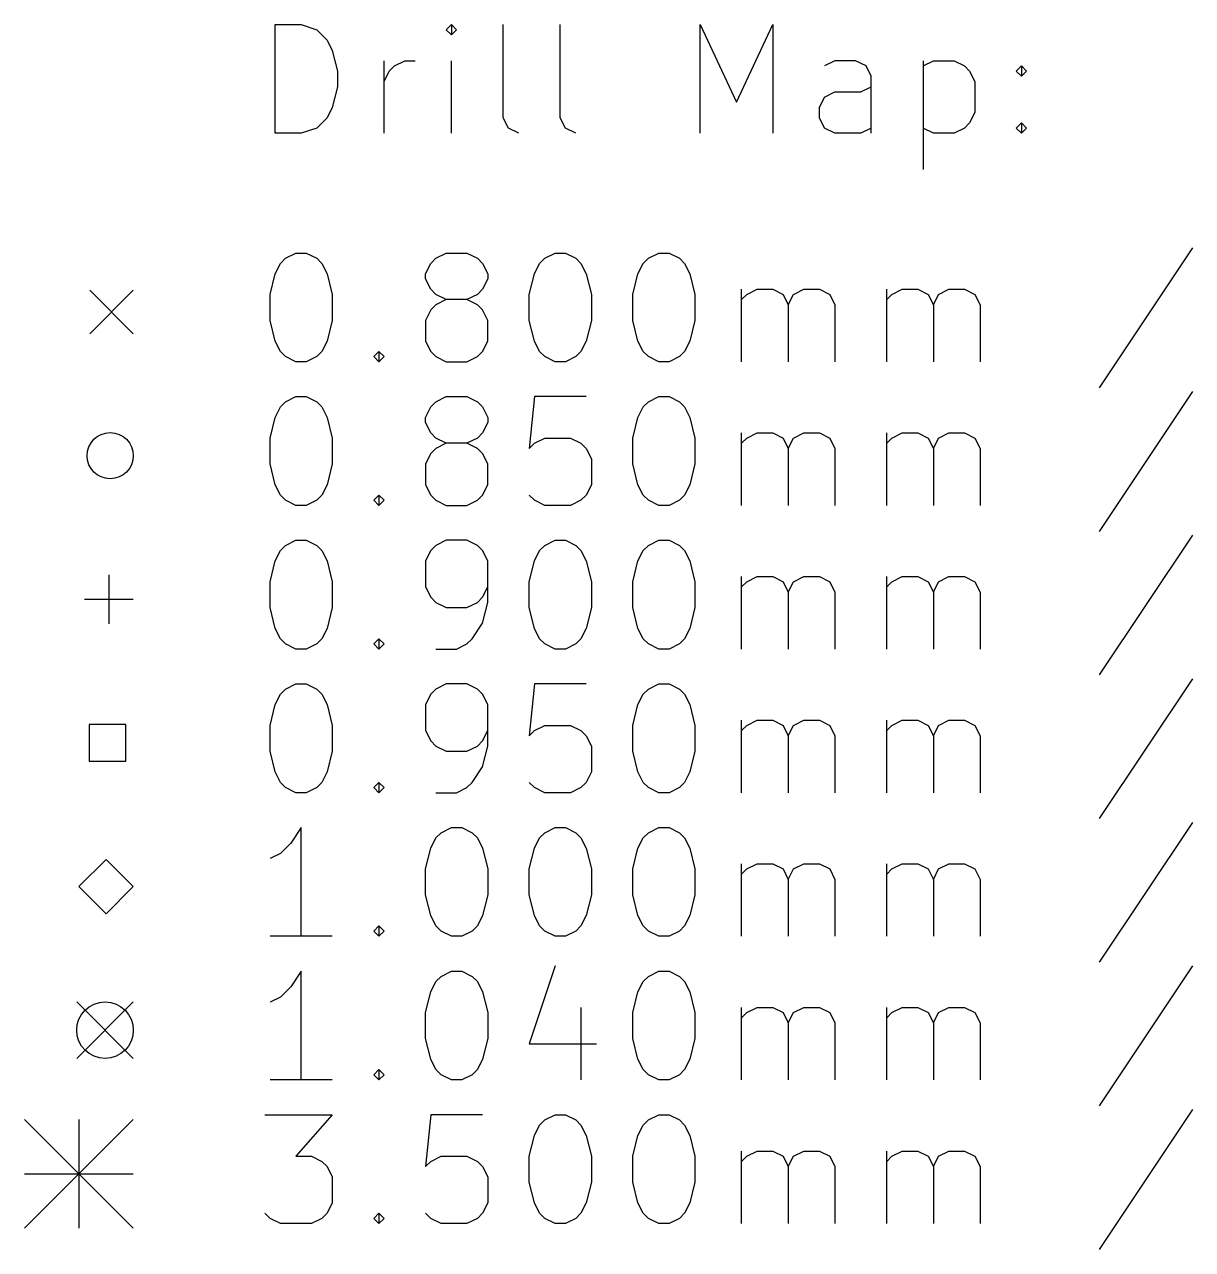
# Model space of a CAD drawing. Extents: x -2 to 92, y -24 to 92.
# Drawn here: x -2.05 to 19.41, y -23.68 to -1.16 of the extents above; entities that cross this region are included whole.
import ezdxf

# ---------------------------------------------------------------- set-up
doc = ezdxf.new("R2010")
doc.units = 0
doc.layers.add('BLACK', color=7, linetype='CONTINUOUS')

msp = doc.modelspace()

# ---------------------------------------------------------------- linework, layer by layer
at = {"layer": 'BLACK', "linetype": 'CONTINUOUS'}
for p, q in [((2.557768, -3.164838), (2.557768, -1.164838)), ((2.557768, -1.164838), (3.033958, -1.164838)), ((3.033958, -1.164838), (3.319673, -1.260076)), ((3.319673, -1.260076), (3.510149, -1.450552)), ((5.795863, -1.164838), (5.700625, -1.260076)), ((5.700625, -1.260076), (5.795863, -1.355314)), ((5.891101, -1.260076), (5.795863, -1.164838)), ((5.795863, -1.164838), (5.795863, -1.355314)), ((5.795863, -1.355314), (5.891101, -1.260076)), ((6.748244, -2.879123), (6.748244, -1.164838)), ((7.795863, -2.879123), (7.795863, -1.164838)), ((10.367292, -3.164838), (10.367292, -1.164838)), ((10.367292, -1.164838), (11.033959, -2.593409)), ((11.033959, -2.593409), (11.700625, -1.164838)), ((11.700625, -1.164838), (11.700625, -3.164838)), ((3.510149, -1.450552), (3.605387, -1.641028)), ((3.605387, -1.641028), (3.700625, -2.02198)), ((3.700625, -2.02198), (3.700625, -2.307695)), ((4.557768, -3.164838), (4.557768, -1.831504)), ((4.557768, -2.212457), (4.653006, -2.02198)), ((4.653006, -2.02198), (4.748244, -1.926742)), ((4.748244, -1.926742), (4.93872, -1.831504)), ((4.93872, -1.831504), (5.129197, -1.831504)), ((5.795863, -3.164838), (5.795863, -1.831504)), ((12.843482, -1.831504), (12.653006, -1.926742)), ((13.224435, -1.831504), (12.843482, -1.831504)), ((13.414911, -1.926742), (13.224435, -1.831504)), ((13.510149, -2.117219), (13.414911, -1.926742)), ((14.46253, -1.831504), (14.46253, -3.831504)), ((14.46253, -1.926742), (14.653006, -1.831504)), ((14.653006, -1.831504), (15.033959, -1.831504)), ((15.033959, -1.831504), (15.224435, -1.926742)), ((15.224435, -1.926742), (15.319673, -2.02198)), ((15.319673, -2.02198), (15.414911, -2.212457)), ((16.176816, -2.02198), (16.272054, -1.926742)), ((16.272054, -2.117219), (16.176816, -2.02198)), ((16.272054, -1.926742), (16.367292, -2.02198)), ((16.272054, -1.926742), (16.272054, -2.117219)), ((16.367292, -2.02198), (16.272054, -2.117219)), ((13.510149, -3.164838), (13.510149, -2.117219)), ((15.414911, -2.212457), (15.414911, -2.783885)), ((3.700625, -2.307695), (3.605387, -2.688647)), ((12.653006, -2.498171), (12.843482, -2.402933)), ((12.843482, -2.402933), (13.319673, -2.402933)), ((13.319673, -2.402933), (13.510149, -2.307695)), ((3.605387, -2.688647), (3.510149, -2.879123)), ((12.557768, -2.688647), (12.653006, -2.498171)), ((12.557768, -2.879123), (12.557768, -2.688647)), ((3.510149, -2.879123), (3.319673, -3.0696)), ((6.843482, -3.0696), (6.748244, -2.879123)), ((7.891101, -3.0696), (7.795863, -2.879123)), ((12.653006, -3.0696), (12.557768, -2.879123)), ((15.414911, -2.783885), (15.319673, -2.974361)), ((3.319673, -3.0696), (3.033958, -3.164838)), ((7.033958, -3.164838), (6.843482, -3.0696)), ((8.081577, -3.164838), (7.891101, -3.0696)), ((12.843482, -3.164838), (12.653006, -3.0696)), ((13.510149, -3.0696), (13.319673, -3.164838)), ((14.653006, -3.164838), (14.46253, -3.0696)), ((15.224435, -3.0696), (15.033959, -3.164838)), ((15.319673, -2.974361), (15.224435, -3.0696)), ((16.176816, -3.0696), (16.272054, -2.974361)), ((16.272054, -3.164838), (16.176816, -3.0696)), ((16.272054, -2.974361), (16.367292, -3.0696)), ((16.272054, -2.974361), (16.272054, -3.164838)), ((16.367292, -3.0696), (16.272054, -3.164838)), ((3.033958, -3.164838), (2.557768, -3.164838)), ((13.319673, -3.164838), (12.843482, -3.164838)), ((15.033959, -3.164838), (14.653006, -3.164838)), ((2.748244, -5.460076), (2.93872, -5.364838)), ((2.93872, -5.364838), (3.129197, -5.364838)), ((3.129197, -5.364838), (3.319673, -5.460076)), ((5.510149, -5.460076), (5.700625, -5.364838)), ((5.700625, -5.364838), (6.081578, -5.364838)), ((6.081578, -5.364838), (6.272054, -5.460076)), ((7.510149, -5.460076), (7.700625, -5.364838)), ((7.700625, -5.364838), (7.891102, -5.364838)), ((7.891102, -5.364838), (8.081578, -5.460076)), ((9.414911, -5.460076), (9.605387, -5.364838)), ((9.605387, -5.364838), (9.795864, -5.364838)), ((9.795864, -5.364838), (9.98634, -5.460076)), ((19.414912, -5.2696), (17.700627, -7.841028)), ((2.557768, -5.74579), (2.653006, -5.555314)), ((2.653006, -5.555314), (2.748244, -5.460076)), ((3.319673, -5.460076), (3.414911, -5.555314)), ((3.414911, -5.555314), (3.510149, -5.74579)), ((5.319673, -5.74579), (5.414911, -5.555314)), ((5.414911, -5.555314), (5.510149, -5.460076)), ((6.272054, -5.460076), (6.367292, -5.555314)), ((6.367292, -5.555314), (6.46253, -5.74579)), ((7.319673, -5.74579), (7.414911, -5.555314)), ((7.414911, -5.555314), (7.510149, -5.460076)), ((8.081578, -5.460076), (8.176816, -5.555314)), ((8.176816, -5.555314), (8.272054, -5.74579)), ((9.224435, -5.74579), (9.319673, -5.555314)), ((9.319673, -5.555314), (9.414911, -5.460076)), ((9.98634, -5.460076), (10.081578, -5.555314)), ((10.081578, -5.555314), (10.176816, -5.74579)), ((2.46253, -6.126742), (2.557768, -5.74579)), ((3.510149, -5.74579), (3.605387, -6.126742)), ((5.319673, -5.841028), (5.319673, -5.74579)), ((5.414911, -6.031504), (5.319673, -5.841028)), ((6.46253, -5.841028), (6.367292, -6.031504)), ((6.46253, -5.74579), (6.46253, -5.841028)), ((7.224435, -6.126742), (7.319673, -5.74579)), ((8.272054, -5.74579), (8.367292, -6.126742)), ((9.129197, -6.126742), (9.224435, -5.74579)), ((10.176816, -5.74579), (10.272054, -6.126742)), ((-0.85, -6.05), (-0.05, -6.85)), ((-0.05, -6.05), (-0.85, -6.85)), ((5.510149, -6.126742), (5.414911, -6.031504)), ((6.367292, -6.031504), (6.272054, -6.126742)), ((11.129197, -7.364838), (11.129197, -6.031504)), ((11.224435, -6.126742), (11.414911, -6.031504)), ((11.414911, -6.031504), (11.700626, -6.031504)), ((11.700626, -6.031504), (11.891102, -6.126742)), ((12.081578, -6.126742), (12.272054, -6.031504)), ((12.272054, -6.031504), (12.557768, -6.031504)), ((12.557768, -6.031504), (12.748245, -6.126742)), ((13.795864, -7.364838), (13.795864, -6.031504)), ((13.891102, -6.126742), (14.081578, -6.031504)), ((14.081578, -6.031504), (14.367293, -6.031504)), ((14.367293, -6.031504), (14.557769, -6.126742)), ((14.748245, -6.126742), (14.938721, -6.031504)), ((14.938721, -6.031504), (15.224435, -6.031504)), ((15.224435, -6.031504), (15.414912, -6.126742)), ((2.46253, -6.602933), (2.46253, -6.126742)), ((3.605387, -6.126742), (3.605387, -6.602933)), ((5.700625, -6.22198), (5.510149, -6.126742)), ((5.700625, -6.22198), (5.510149, -6.317219)), ((6.081578, -6.22198), (5.700625, -6.22198)), ((6.272054, -6.126742), (6.081578, -6.22198)), ((6.272054, -6.317219), (6.081578, -6.22198)), ((7.224435, -6.602933), (7.224435, -6.126742)), ((8.367292, -6.126742), (8.367292, -6.602933)), ((9.129197, -6.602933), (9.129197, -6.126742)), ((10.272054, -6.126742), (10.272054, -6.602933)), ((11.129197, -6.22198), (11.224435, -6.126742)), ((11.891102, -6.126742), (11.98634, -6.317219)), ((11.98634, -6.317219), (12.081578, -6.126742)), ((12.748245, -6.126742), (12.843483, -6.317219)), ((13.795864, -6.22198), (13.891102, -6.126742)), ((14.557769, -6.126742), (14.653007, -6.317219)), ((14.653007, -6.317219), (14.748245, -6.126742)), ((15.414912, -6.126742), (15.51015, -6.317219)), ((5.414911, -6.412457), (5.319673, -6.602933)), ((5.510149, -6.317219), (5.414911, -6.412457)), ((6.367292, -6.412457), (6.272054, -6.317219)), ((6.46253, -6.602933), (6.367292, -6.412457)), ((11.98634, -6.317219), (11.98634, -7.364838)), ((12.843483, -6.317219), (12.843483, -7.364838)), ((14.653007, -6.317219), (14.653007, -7.364838)), ((15.51015, -6.317219), (15.51015, -7.364838)), ((2.557768, -6.983885), (2.46253, -6.602933)), ((3.605387, -6.602933), (3.510149, -6.983885)), ((5.319673, -6.602933), (5.319673, -6.983885)), ((6.46253, -6.983885), (6.46253, -6.602933)), ((7.319673, -6.983885), (7.224435, -6.602933)), ((8.367292, -6.602933), (8.272054, -6.983885)), ((9.224435, -6.983885), (9.129197, -6.602933)), ((10.272054, -6.602933), (10.176816, -6.983885)), ((2.653006, -7.174361), (2.557768, -6.983885)), ((2.748244, -7.2696), (2.653006, -7.174361)), ((3.414911, -7.174361), (3.319673, -7.2696)), ((3.510149, -6.983885), (3.414911, -7.174361)), ((4.367292, -7.2696), (4.46253, -7.174361)), ((4.46253, -7.174361), (4.557768, -7.2696)), ((4.46253, -7.174361), (4.46253, -7.364838)), ((5.319673, -6.983885), (5.414911, -7.174361)), ((5.414911, -7.174361), (5.510149, -7.2696)), ((6.272054, -7.2696), (6.367292, -7.174361)), ((6.367292, -7.174361), (6.46253, -6.983885)), ((7.414911, -7.174361), (7.319673, -6.983885)), ((7.510149, -7.2696), (7.414911, -7.174361)), ((8.176816, -7.174361), (8.081578, -7.2696)), ((8.272054, -6.983885), (8.176816, -7.174361)), ((9.319673, -7.174361), (9.224435, -6.983885)), ((9.414911, -7.2696), (9.319673, -7.174361)), ((10.081578, -7.174361), (9.98634, -7.2696)), ((10.176816, -6.983885), (10.081578, -7.174361)), ((2.93872, -7.364838), (2.748244, -7.2696)), ((3.129197, -7.364838), (2.93872, -7.364838)), ((3.319673, -7.2696), (3.129197, -7.364838)), ((4.46253, -7.364838), (4.367292, -7.2696)), ((4.557768, -7.2696), (4.46253, -7.364838)), ((5.510149, -7.2696), (5.700625, -7.364838)), ((5.700625, -7.364838), (6.081578, -7.364838)), ((6.081578, -7.364838), (6.272054, -7.2696)), ((7.700625, -7.364838), (7.510149, -7.2696)), ((7.891102, -7.364838), (7.700625, -7.364838)), ((8.081578, -7.2696), (7.891102, -7.364838)), ((9.605387, -7.364838), (9.414911, -7.2696)), ((9.795864, -7.364838), (9.605387, -7.364838)), ((9.98634, -7.2696), (9.795864, -7.364838)), ((2.653006, -8.195314), (2.748244, -8.100076)), ((2.748244, -8.100076), (2.93872, -8.004838)), ((2.93872, -8.004838), (3.129197, -8.004838)), ((3.129197, -8.004838), (3.319673, -8.100076)), ((3.319673, -8.100076), (3.414911, -8.195314)), ((5.414911, -8.195314), (5.510149, -8.100076)), ((5.510149, -8.100076), (5.700625, -8.004838)), ((5.700625, -8.004838), (6.081578, -8.004838)), ((6.081578, -8.004838), (6.272054, -8.100076)), ((6.272054, -8.100076), (6.367292, -8.195314)), ((7.319673, -8.004838), (7.224435, -8.957219)), ((8.272054, -8.004838), (7.319673, -8.004838)), ((9.319673, -8.195314), (9.414911, -8.100076)), ((9.414911, -8.100076), (9.605387, -8.004838)), ((9.605387, -8.004838), (9.795864, -8.004838)), ((9.795864, -8.004838), (9.98634, -8.100076)), ((9.98634, -8.100076), (10.081578, -8.195314)), ((19.414912, -7.9096), (17.700627, -10.481028)), ((2.557768, -8.38579), (2.653006, -8.195314)), ((3.414911, -8.195314), (3.510149, -8.38579)), ((5.319673, -8.38579), (5.414911, -8.195314)), ((6.367292, -8.195314), (6.46253, -8.38579)), ((9.224435, -8.38579), (9.319673, -8.195314)), ((10.081578, -8.195314), (10.176816, -8.38579)), ((2.46253, -8.766742), (2.557768, -8.38579)), ((3.510149, -8.38579), (3.605387, -8.766742)), ((5.319673, -8.481028), (5.319673, -8.38579)), ((5.414911, -8.671504), (5.319673, -8.481028)), ((6.46253, -8.481028), (6.367292, -8.671504)), ((6.46253, -8.38579), (6.46253, -8.481028)), ((9.129197, -8.766742), (9.224435, -8.38579)), ((10.176816, -8.38579), (10.272054, -8.766742)), ((2.46253, -9.242933), (2.46253, -8.766742)), ((3.605387, -8.766742), (3.605387, -9.242933)), ((5.510149, -8.766742), (5.414911, -8.671504)), ((5.700625, -8.86198), (5.510149, -8.766742)), ((6.272054, -8.766742), (6.081578, -8.86198)), ((6.367292, -8.671504), (6.272054, -8.766742)), ((7.319673, -8.86198), (7.510149, -8.766742)), ((7.510149, -8.766742), (7.98634, -8.766742)), ((7.98634, -8.766742), (8.176816, -8.86198)), ((9.129197, -9.242933), (9.129197, -8.766742)), ((10.272054, -8.766742), (10.272054, -9.242933)), ((11.129197, -10.004838), (11.129197, -8.671504)), ((11.129197, -8.86198), (11.224435, -8.766742)), ((11.224435, -8.766742), (11.414911, -8.671504)), ((11.414911, -8.671504), (11.700626, -8.671504)), ((11.700626, -8.671504), (11.891102, -8.766742)), ((11.891102, -8.766742), (11.98634, -8.957219)), ((11.98634, -8.957219), (12.081578, -8.766742)), ((12.081578, -8.766742), (12.272054, -8.671504)), ((12.272054, -8.671504), (12.557768, -8.671504)), ((12.557768, -8.671504), (12.748245, -8.766742)), ((12.748245, -8.766742), (12.843483, -8.957219)), ((13.795864, -10.004838), (13.795864, -8.671504)), ((13.795864, -8.86198), (13.891102, -8.766742)), ((13.891102, -8.766742), (14.081578, -8.671504)), ((14.081578, -8.671504), (14.367293, -8.671504)), ((14.367293, -8.671504), (14.557769, -8.766742)), ((14.557769, -8.766742), (14.653007, -8.957219)), ((14.653007, -8.957219), (14.748245, -8.766742)), ((14.748245, -8.766742), (14.938721, -8.671504)), ((14.938721, -8.671504), (15.224435, -8.671504)), ((15.224435, -8.671504), (15.414912, -8.766742)), ((15.414912, -8.766742), (15.51015, -8.957219)), ((5.510149, -8.957219), (5.414911, -9.052457)), ((5.700625, -8.86198), (5.510149, -8.957219)), ((6.081578, -8.86198), (5.700625, -8.86198)), ((6.272054, -8.957219), (6.081578, -8.86198)), ((6.367292, -9.052457), (6.272054, -8.957219)), ((7.224435, -8.957219), (7.319673, -8.86198)), ((8.176816, -8.86198), (8.272054, -8.957219)), ((8.272054, -8.957219), (8.367292, -9.147695)), ((11.98634, -8.957219), (11.98634, -10.004838)), ((12.843483, -8.957219), (12.843483, -10.004838)), ((14.653007, -8.957219), (14.653007, -10.004838)), ((15.51015, -8.957219), (15.51015, -10.004838)), ((5.414911, -9.052457), (5.319673, -9.242933)), ((6.46253, -9.242933), (6.367292, -9.052457)), ((8.367292, -9.147695), (8.367292, -9.623885)), ((2.557768, -9.623885), (2.46253, -9.242933)), ((3.605387, -9.242933), (3.510149, -9.623885)), ((5.319673, -9.242933), (5.319673, -9.623885)), ((6.46253, -9.623885), (6.46253, -9.242933)), ((9.224435, -9.623885), (9.129197, -9.242933)), ((10.272054, -9.242933), (10.176816, -9.623885)), ((2.653006, -9.814361), (2.557768, -9.623885)), ((3.510149, -9.623885), (3.414911, -9.814361)), ((5.319673, -9.623885), (5.414911, -9.814361)), ((6.367292, -9.814361), (6.46253, -9.623885)), ((8.367292, -9.623885), (8.272054, -9.814361)), ((9.319673, -9.814361), (9.224435, -9.623885)), ((10.176816, -9.623885), (10.081578, -9.814361)), ((2.748244, -9.9096), (2.653006, -9.814361)), ((3.414911, -9.814361), (3.319673, -9.9096)), ((4.367292, -9.9096), (4.46253, -9.814361)), ((4.46253, -9.814361), (4.557768, -9.9096)), ((4.46253, -9.814361), (4.46253, -10.004838)), ((5.414911, -9.814361), (5.510149, -9.9096)), ((6.272054, -9.9096), (6.367292, -9.814361)), ((7.319673, -9.9096), (7.224435, -9.814361)), ((8.272054, -9.814361), (8.176816, -9.9096)), ((9.414911, -9.9096), (9.319673, -9.814361)), ((10.081578, -9.814361), (9.98634, -9.9096)), ((2.93872, -10.004838), (2.748244, -9.9096)), ((3.129197, -10.004838), (2.93872, -10.004838)), ((3.319673, -9.9096), (3.129197, -10.004838)), ((4.46253, -10.004838), (4.367292, -9.9096)), ((4.557768, -9.9096), (4.46253, -10.004838)), ((5.510149, -9.9096), (5.700625, -10.004838)), ((5.700625, -10.004838), (6.081578, -10.004838)), ((6.081578, -10.004838), (6.272054, -9.9096)), ((7.510149, -10.004838), (7.319673, -9.9096)), ((7.98634, -10.004838), (7.510149, -10.004838)), ((8.176816, -9.9096), (7.98634, -10.004838)), ((9.605387, -10.004838), (9.414911, -9.9096)), ((9.795864, -10.004838), (9.605387, -10.004838)), ((9.98634, -9.9096), (9.795864, -10.004838)), ((19.414912, -10.5496), (17.700627, -13.121028)), ((2.653006, -10.835314), (2.748244, -10.740076)), ((2.748244, -10.740076), (2.93872, -10.644838)), ((2.93872, -10.644838), (3.129197, -10.644838)), ((3.129197, -10.644838), (3.319673, -10.740076)), ((3.319673, -10.740076), (3.414911, -10.835314)), ((5.510149, -10.740076), (5.414911, -10.835314)), ((5.700625, -10.644838), (5.510149, -10.740076)), ((6.081578, -10.644838), (5.700625, -10.644838)), ((6.272054, -10.740076), (6.081578, -10.644838)), ((6.367292, -10.835314), (6.272054, -10.740076)), ((7.414911, -10.835314), (7.510149, -10.740076)), ((7.510149, -10.740076), (7.700625, -10.644838)), ((7.700625, -10.644838), (7.891102, -10.644838)), ((7.891102, -10.644838), (8.081578, -10.740076)), ((8.081578, -10.740076), (8.176816, -10.835314)), ((9.319673, -10.835314), (9.414911, -10.740076)), ((9.414911, -10.740076), (9.605387, -10.644838)), ((9.605387, -10.644838), (9.795864, -10.644838)), ((9.795864, -10.644838), (9.98634, -10.740076)), ((9.98634, -10.740076), (10.081578, -10.835314)), ((2.46253, -11.406742), (2.557768, -11.02579)), ((2.557768, -11.02579), (2.653006, -10.835314)), ((3.414911, -10.835314), (3.510149, -11.02579)), ((3.510149, -11.02579), (3.605387, -11.406742)), ((5.414911, -10.835314), (5.319673, -11.02579)), ((5.319673, -11.02579), (5.319673, -11.50198)), ((6.46253, -11.02579), (6.367292, -10.835314)), ((6.46253, -11.787695), (6.46253, -11.02579)), ((7.224435, -11.406742), (7.319673, -11.02579)), ((7.319673, -11.02579), (7.414911, -10.835314)), ((8.176816, -10.835314), (8.272054, -11.02579)), ((8.272054, -11.02579), (8.367292, -11.406742)), ((9.129197, -11.406742), (9.224435, -11.02579)), ((9.224435, -11.02579), (9.319673, -10.835314)), ((10.081578, -10.835314), (10.176816, -11.02579)), ((10.176816, -11.02579), (10.272054, -11.406742)), ((-0.5, -11.28), (-0.5, -12.18)), ((2.46253, -11.882933), (2.46253, -11.406742)), ((3.605387, -11.406742), (3.605387, -11.882933)), ((7.224435, -11.882933), (7.224435, -11.406742)), ((8.367292, -11.406742), (8.367292, -11.882933)), ((9.129197, -11.882933), (9.129197, -11.406742)), ((10.272054, -11.406742), (10.272054, -11.882933)), ((11.129197, -12.644838), (11.129197, -11.311504)), ((11.129197, -11.50198), (11.224435, -11.406742)), ((11.224435, -11.406742), (11.414911, -11.311504)), ((11.414911, -11.311504), (11.700626, -11.311504)), ((11.700626, -11.311504), (11.891102, -11.406742)), ((11.891102, -11.406742), (11.98634, -11.597219)), ((11.98634, -11.597219), (12.081578, -11.406742)), ((12.081578, -11.406742), (12.272054, -11.311504)), ((12.272054, -11.311504), (12.557768, -11.311504)), ((12.557768, -11.311504), (12.748245, -11.406742)), ((12.748245, -11.406742), (12.843483, -11.597219)), ((13.795864, -12.644838), (13.795864, -11.311504)), ((13.795864, -11.50198), (13.891102, -11.406742)), ((13.891102, -11.406742), (14.081578, -11.311504)), ((14.081578, -11.311504), (14.367293, -11.311504)), ((14.367293, -11.311504), (14.557769, -11.406742)), ((14.557769, -11.406742), (14.653007, -11.597219)), ((14.653007, -11.597219), (14.748245, -11.406742)), ((14.748245, -11.406742), (14.938721, -11.311504)), ((14.938721, -11.311504), (15.224435, -11.311504)), ((15.224435, -11.311504), (15.414912, -11.406742)), ((15.414912, -11.406742), (15.51015, -11.597219)), ((5.319673, -11.50198), (5.414911, -11.692457)), ((5.414911, -11.692457), (5.510149, -11.787695)), ((6.272054, -11.787695), (6.367292, -11.692457)), ((6.367292, -11.692457), (6.46253, -11.50198)), ((11.98634, -11.597219), (11.98634, -12.644838)), ((12.843483, -11.597219), (12.843483, -12.644838)), ((14.653007, -11.597219), (14.653007, -12.644838)), ((15.51015, -11.597219), (15.51015, -12.644838)), ((-0.95, -11.73), (-0.05, -11.73)), ((2.557768, -12.263885), (2.46253, -11.882933)), ((3.605387, -11.882933), (3.510149, -12.263885)), ((5.510149, -11.787695), (5.700625, -11.882933)), ((5.700625, -11.882933), (6.081578, -11.882933)), ((6.081578, -11.882933), (6.272054, -11.787695)), ((6.367292, -12.168647), (6.46253, -11.787695)), ((7.319673, -12.263885), (7.224435, -11.882933)), ((8.367292, -11.882933), (8.272054, -12.263885)), ((9.224435, -12.263885), (9.129197, -11.882933)), ((10.272054, -11.882933), (10.176816, -12.263885)), ((2.653006, -12.454361), (2.557768, -12.263885)), ((3.510149, -12.263885), (3.414911, -12.454361)), ((6.176816, -12.454361), (6.367292, -12.168647)), ((7.414911, -12.454361), (7.319673, -12.263885)), ((8.272054, -12.263885), (8.176816, -12.454361)), ((9.319673, -12.454361), (9.224435, -12.263885)), ((10.176816, -12.263885), (10.081578, -12.454361)), ((2.748244, -12.5496), (2.653006, -12.454361)), ((2.93872, -12.644838), (2.748244, -12.5496)), ((3.319673, -12.5496), (3.129197, -12.644838)), ((3.414911, -12.454361), (3.319673, -12.5496)), ((4.367292, -12.5496), (4.46253, -12.454361)), ((4.46253, -12.644838), (4.367292, -12.5496)), ((4.46253, -12.454361), (4.557768, -12.5496)), ((4.46253, -12.454361), (4.46253, -12.644838)), ((4.557768, -12.5496), (4.46253, -12.644838)), ((5.891101, -12.644838), (6.081578, -12.5496)), ((6.081578, -12.5496), (6.176816, -12.454361)), ((7.510149, -12.5496), (7.414911, -12.454361)), ((7.700625, -12.644838), (7.510149, -12.5496)), ((8.081578, -12.5496), (7.891102, -12.644838)), ((8.176816, -12.454361), (8.081578, -12.5496)), ((9.414911, -12.5496), (9.319673, -12.454361)), ((9.605387, -12.644838), (9.414911, -12.5496)), ((9.98634, -12.5496), (9.795864, -12.644838)), ((10.081578, -12.454361), (9.98634, -12.5496)), ((3.129197, -12.644838), (2.93872, -12.644838)), ((5.510149, -12.644838), (5.891101, -12.644838)), ((7.891102, -12.644838), (7.700625, -12.644838)), ((9.795864, -12.644838), (9.605387, -12.644838)), ((19.414912, -13.1896), (17.700627, -15.761028)), ((2.557768, -13.66579), (2.653006, -13.475314)), ((2.653006, -13.475314), (2.748244, -13.380076)), ((2.748244, -13.380076), (2.93872, -13.284838)), ((2.93872, -13.284838), (3.129197, -13.284838)), ((3.129197, -13.284838), (3.319673, -13.380076)), ((3.319673, -13.380076), (3.414911, -13.475314)), ((3.414911, -13.475314), (3.510149, -13.66579)), ((5.414911, -13.475314), (5.319673, -13.66579)), ((5.510149, -13.380076), (5.414911, -13.475314)), ((5.700625, -13.284838), (5.510149, -13.380076)), ((6.081578, -13.284838), (5.700625, -13.284838)), ((6.272054, -13.380076), (6.081578, -13.284838)), ((6.367292, -13.475314), (6.272054, -13.380076)), ((6.46253, -13.66579), (6.367292, -13.475314)), ((7.319673, -13.284838), (7.224435, -14.237219)), ((8.272054, -13.284838), (7.319673, -13.284838)), ((9.224435, -13.66579), (9.319673, -13.475314)), ((9.319673, -13.475314), (9.414911, -13.380076)), ((9.414911, -13.380076), (9.605387, -13.284838)), ((9.605387, -13.284838), (9.795864, -13.284838)), ((9.795864, -13.284838), (9.98634, -13.380076)), ((9.98634, -13.380076), (10.081578, -13.475314)), ((10.081578, -13.475314), (10.176816, -13.66579)), ((2.46253, -14.046742), (2.557768, -13.66579)), ((3.510149, -13.66579), (3.605387, -14.046742)), ((5.319673, -13.66579), (5.319673, -14.14198)), ((6.46253, -14.427695), (6.46253, -13.66579)), ((9.129197, -14.046742), (9.224435, -13.66579)), ((10.176816, -13.66579), (10.272054, -14.046742)), ((11.129197, -15.284838), (11.129197, -13.951504)), ((11.224435, -14.046742), (11.414911, -13.951504)), ((11.414911, -13.951504), (11.700626, -13.951504)), ((11.700626, -13.951504), (11.891102, -14.046742)), ((12.081578, -14.046742), (12.272054, -13.951504)), ((12.272054, -13.951504), (12.557768, -13.951504)), ((12.557768, -13.951504), (12.748245, -14.046742)), ((13.795864, -15.284838), (13.795864, -13.951504)), ((13.891102, -14.046742), (14.081578, -13.951504)), ((14.081578, -13.951504), (14.367293, -13.951504)), ((14.367293, -13.951504), (14.557769, -14.046742)), ((14.748245, -14.046742), (14.938721, -13.951504)), ((14.938721, -13.951504), (15.224435, -13.951504)), ((15.224435, -13.951504), (15.414912, -14.046742)), ((-0.189121, -14.034121), (-0.860879, -14.034121)), ((-0.860879, -14.034121), (-0.860879, -14.705879)), ((-0.189121, -14.705879), (-0.189121, -14.034121)), ((2.46253, -14.522933), (2.46253, -14.046742)), ((3.605387, -14.046742), (3.605387, -14.522933)), ((5.319673, -14.14198), (5.414911, -14.332457)), ((6.367292, -14.332457), (6.46253, -14.14198)), ((7.224435, -14.237219), (7.319673, -14.14198)), ((7.319673, -14.14198), (7.510149, -14.046742)), ((7.510149, -14.046742), (7.98634, -14.046742)), ((7.98634, -14.046742), (8.176816, -14.14198)), ((8.176816, -14.14198), (8.272054, -14.237219)), ((9.129197, -14.522933), (9.129197, -14.046742)), ((10.272054, -14.046742), (10.272054, -14.522933)), ((11.129197, -14.14198), (11.224435, -14.046742)), ((11.891102, -14.046742), (11.98634, -14.237219)), ((11.98634, -14.237219), (12.081578, -14.046742)), ((12.748245, -14.046742), (12.843483, -14.237219)), ((13.795864, -14.14198), (13.891102, -14.046742)), ((14.557769, -14.046742), (14.653007, -14.237219)), ((14.653007, -14.237219), (14.748245, -14.046742)), ((15.414912, -14.046742), (15.51015, -14.237219)), ((5.414911, -14.332457), (5.510149, -14.427695)), ((6.272054, -14.427695), (6.367292, -14.332457)), ((8.272054, -14.237219), (8.367292, -14.427695)), ((11.98634, -14.237219), (11.98634, -15.284838)), ((12.843483, -14.237219), (12.843483, -15.284838)), ((14.653007, -14.237219), (14.653007, -15.284838)), ((15.51015, -14.237219), (15.51015, -15.284838)), ((2.557768, -14.903885), (2.46253, -14.522933)), ((3.605387, -14.522933), (3.510149, -14.903885)), ((5.510149, -14.427695), (5.700625, -14.522933)), ((5.700625, -14.522933), (6.081578, -14.522933)), ((6.081578, -14.522933), (6.272054, -14.427695)), ((6.367292, -14.808647), (6.46253, -14.427695)), ((8.367292, -14.427695), (8.367292, -14.903885)), ((9.224435, -14.903885), (9.129197, -14.522933)), ((10.272054, -14.522933), (10.176816, -14.903885)), ((-0.860879, -14.705879), (-0.189121, -14.705879)), ((6.176816, -15.094361), (6.367292, -14.808647)), ((2.653006, -15.094361), (2.557768, -14.903885)), ((3.510149, -14.903885), (3.414911, -15.094361)), ((8.367292, -14.903885), (8.272054, -15.094361)), ((9.319673, -15.094361), (9.224435, -14.903885)), ((10.176816, -14.903885), (10.081578, -15.094361)), ((2.748244, -15.1896), (2.653006, -15.094361)), ((2.93872, -15.284838), (2.748244, -15.1896)), ((3.129197, -15.284838), (2.93872, -15.284838)), ((3.319673, -15.1896), (3.129197, -15.284838)), ((3.414911, -15.094361), (3.319673, -15.1896)), ((4.367292, -15.1896), (4.46253, -15.094361)), ((4.46253, -15.284838), (4.367292, -15.1896)), ((4.46253, -15.094361), (4.557768, -15.1896)), ((4.46253, -15.094361), (4.46253, -15.284838)), ((4.557768, -15.1896), (4.46253, -15.284838)), ((5.510149, -15.284838), (5.891101, -15.284838)), ((5.891101, -15.284838), (6.081578, -15.1896)), ((6.081578, -15.1896), (6.176816, -15.094361)), ((7.319673, -15.1896), (7.224435, -15.094361)), ((7.510149, -15.284838), (7.319673, -15.1896)), ((7.98634, -15.284838), (7.510149, -15.284838)), ((8.176816, -15.1896), (7.98634, -15.284838)), ((8.272054, -15.094361), (8.176816, -15.1896)), ((9.414911, -15.1896), (9.319673, -15.094361)), ((9.605387, -15.284838), (9.414911, -15.1896)), ((9.795864, -15.284838), (9.605387, -15.284838)), ((9.98634, -15.1896), (9.795864, -15.284838)), ((10.081578, -15.094361), (9.98634, -15.1896)), ((3.033958, -15.924838), (2.843482, -16.210552)), ((3.033958, -17.924838), (3.033958, -15.924838)), ((5.605387, -16.020076), (5.795863, -15.924838)), ((5.795863, -15.924838), (5.98634, -15.924838)), ((5.98634, -15.924838), (6.176816, -16.020076)), ((7.510149, -16.020076), (7.700625, -15.924838)), ((7.700625, -15.924838), (7.891102, -15.924838)), ((7.891102, -15.924838), (8.081578, -16.020076)), ((9.414911, -16.020076), (9.605387, -15.924838)), ((9.605387, -15.924838), (9.795864, -15.924838)), ((9.795864, -15.924838), (9.98634, -16.020076)), ((19.414912, -15.8296), (17.700627, -18.401028)), ((2.843482, -16.210552), (2.653006, -16.401028)), ((5.414911, -16.30579), (5.510149, -16.115314)), ((5.510149, -16.115314), (5.605387, -16.020076)), ((6.176816, -16.020076), (6.272054, -16.115314)), ((6.272054, -16.115314), (6.367292, -16.30579)), ((7.319673, -16.30579), (7.414911, -16.115314)), ((7.414911, -16.115314), (7.510149, -16.020076)), ((8.081578, -16.020076), (8.176816, -16.115314)), ((8.176816, -16.115314), (8.272054, -16.30579)), ((9.224435, -16.30579), (9.319673, -16.115314)), ((9.319673, -16.115314), (9.414911, -16.020076)), ((9.98634, -16.020076), (10.081578, -16.115314)), ((10.081578, -16.115314), (10.176816, -16.30579)), ((2.653006, -16.401028), (2.46253, -16.496266)), ((5.319673, -16.686742), (5.414911, -16.30579)), ((6.367292, -16.30579), (6.46253, -16.686742)), ((7.224435, -16.686742), (7.319673, -16.30579)), ((8.272054, -16.30579), (8.367292, -16.686742)), ((9.129197, -16.686742), (9.224435, -16.30579)), ((10.176816, -16.30579), (10.272054, -16.686742)), ((-0.55, -16.51), (-1.05, -17.01)), ((-0.05, -17.01), (-0.55, -16.51)), ((11.129197, -17.924838), (11.129197, -16.591504)), ((11.224435, -16.686742), (11.414911, -16.591504)), ((11.414911, -16.591504), (11.700626, -16.591504)), ((11.700626, -16.591504), (11.891102, -16.686742)), ((12.081578, -16.686742), (12.272054, -16.591504)), ((12.272054, -16.591504), (12.557768, -16.591504)), ((12.557768, -16.591504), (12.748245, -16.686742)), ((13.795864, -17.924838), (13.795864, -16.591504)), ((13.891102, -16.686742), (14.081578, -16.591504)), ((14.081578, -16.591504), (14.367293, -16.591504)), ((14.367293, -16.591504), (14.557769, -16.686742)), ((14.748245, -16.686742), (14.938721, -16.591504)), ((14.938721, -16.591504), (15.224435, -16.591504)), ((15.224435, -16.591504), (15.414912, -16.686742)), ((5.319673, -17.162933), (5.319673, -16.686742)), ((6.46253, -16.686742), (6.46253, -17.162933)), ((7.224435, -17.162933), (7.224435, -16.686742)), ((8.367292, -16.686742), (8.367292, -17.162933)), ((9.129197, -17.162933), (9.129197, -16.686742)), ((10.272054, -16.686742), (10.272054, -17.162933)), ((11.129197, -16.78198), (11.224435, -16.686742)), ((11.891102, -16.686742), (11.98634, -16.877219)), ((11.98634, -16.877219), (12.081578, -16.686742)), ((11.98634, -16.877219), (11.98634, -17.924838)), ((12.748245, -16.686742), (12.843483, -16.877219)), ((12.843483, -16.877219), (12.843483, -17.924838)), ((13.795864, -16.78198), (13.891102, -16.686742)), ((14.557769, -16.686742), (14.653007, -16.877219)), ((14.653007, -16.877219), (14.748245, -16.686742)), ((14.653007, -16.877219), (14.653007, -17.924838)), ((15.414912, -16.686742), (15.51015, -16.877219)), ((15.51015, -16.877219), (15.51015, -17.924838)), ((-1.05, -17.01), (-0.55, -17.51)), ((-0.55, -17.51), (-0.05, -17.01)), ((5.414911, -17.543885), (5.319673, -17.162933)), ((6.46253, -17.162933), (6.367292, -17.543885)), ((7.319673, -17.543885), (7.224435, -17.162933)), ((8.367292, -17.162933), (8.272054, -17.543885)), ((9.224435, -17.543885), (9.129197, -17.162933)), ((10.272054, -17.162933), (10.176816, -17.543885)), ((5.510149, -17.734361), (5.414911, -17.543885)), ((6.367292, -17.543885), (6.272054, -17.734361)), ((7.414911, -17.734361), (7.319673, -17.543885)), ((8.272054, -17.543885), (8.176816, -17.734361)), ((9.319673, -17.734361), (9.224435, -17.543885)), ((10.176816, -17.543885), (10.081578, -17.734361)), ((4.367292, -17.8296), (4.46253, -17.734361)), ((4.46253, -17.734361), (4.557768, -17.8296)), ((4.46253, -17.734361), (4.46253, -17.924838)), ((5.605387, -17.8296), (5.510149, -17.734361)), ((6.272054, -17.734361), (6.176816, -17.8296)), ((7.510149, -17.8296), (7.414911, -17.734361)), ((8.176816, -17.734361), (8.081578, -17.8296)), ((9.414911, -17.8296), (9.319673, -17.734361)), ((10.081578, -17.734361), (9.98634, -17.8296)), ((3.605387, -17.924838), (2.46253, -17.924838)), ((4.46253, -17.924838), (4.367292, -17.8296)), ((4.557768, -17.8296), (4.46253, -17.924838)), ((5.795863, -17.924838), (5.605387, -17.8296)), ((5.98634, -17.924838), (5.795863, -17.924838)), ((6.176816, -17.8296), (5.98634, -17.924838)), ((7.700625, -17.924838), (7.510149, -17.8296)), ((7.891102, -17.924838), (7.700625, -17.924838)), ((8.081578, -17.8296), (7.891102, -17.924838)), ((9.605387, -17.924838), (9.414911, -17.8296)), ((9.795864, -17.924838), (9.605387, -17.924838)), ((9.98634, -17.8296), (9.795864, -17.924838)), ((3.033958, -18.564838), (2.843482, -18.850552)), ((3.033958, -20.564838), (3.033958, -18.564838)), ((5.510149, -18.755314), (5.605387, -18.660076)), ((5.605387, -18.660076), (5.795863, -18.564838)), ((5.795863, -18.564838), (5.98634, -18.564838)), ((5.98634, -18.564838), (6.176816, -18.660076)), ((6.176816, -18.660076), (6.272054, -18.755314)), ((7.700625, -18.4696), (7.224435, -19.898171)), ((9.319673, -18.755314), (9.414911, -18.660076)), ((9.414911, -18.660076), (9.605387, -18.564838)), ((9.605387, -18.564838), (9.795864, -18.564838)), ((9.795864, -18.564838), (9.98634, -18.660076)), ((9.98634, -18.660076), (10.081578, -18.755314)), ((19.414912, -18.4696), (17.700627, -21.041028)), ((2.843482, -18.850552), (2.653006, -19.041028)), ((5.414911, -18.94579), (5.510149, -18.755314)), ((6.272054, -18.755314), (6.367292, -18.94579)), ((9.224435, -18.94579), (9.319673, -18.755314)), ((10.081578, -18.755314), (10.176816, -18.94579)), ((-1.09, -19.13), (-0.05, -20.17)), ((-0.05, -19.13), (-1.09, -20.17)), ((2.653006, -19.041028), (2.46253, -19.136266)), ((5.319673, -19.326742), (5.414911, -18.94579)), ((6.367292, -18.94579), (6.46253, -19.326742)), ((9.129197, -19.326742), (9.224435, -18.94579)), ((10.176816, -18.94579), (10.272054, -19.326742)), ((5.319673, -19.802933), (5.319673, -19.326742)), ((6.46253, -19.326742), (6.46253, -19.802933)), ((8.176816, -19.231504), (8.176816, -20.564838)), ((9.129197, -19.802933), (9.129197, -19.326742)), ((10.272054, -19.326742), (10.272054, -19.802933)), ((11.129197, -20.564838), (11.129197, -19.231504)), ((11.129197, -19.42198), (11.224435, -19.326742)), ((11.224435, -19.326742), (11.414911, -19.231504)), ((11.414911, -19.231504), (11.700626, -19.231504)), ((11.700626, -19.231504), (11.891102, -19.326742)), ((11.891102, -19.326742), (11.98634, -19.517219)), ((11.98634, -19.517219), (12.081578, -19.326742)), ((12.081578, -19.326742), (12.272054, -19.231504)), ((12.272054, -19.231504), (12.557768, -19.231504)), ((12.557768, -19.231504), (12.748245, -19.326742)), ((12.748245, -19.326742), (12.843483, -19.517219)), ((13.795864, -20.564838), (13.795864, -19.231504)), ((13.795864, -19.42198), (13.891102, -19.326742)), ((13.891102, -19.326742), (14.081578, -19.231504)), ((14.081578, -19.231504), (14.367293, -19.231504)), ((14.367293, -19.231504), (14.557769, -19.326742)), ((14.557769, -19.326742), (14.653007, -19.517219)), ((14.653007, -19.517219), (14.748245, -19.326742)), ((14.748245, -19.326742), (14.938721, -19.231504)), ((14.938721, -19.231504), (15.224435, -19.231504)), ((15.224435, -19.231504), (15.414912, -19.326742)), ((15.414912, -19.326742), (15.51015, -19.517219)), ((11.98634, -19.517219), (11.98634, -20.564838)), ((12.843483, -19.517219), (12.843483, -20.564838)), ((14.653007, -19.517219), (14.653007, -20.564838)), ((15.51015, -19.517219), (15.51015, -20.564838)), ((5.414911, -20.183885), (5.319673, -19.802933)), ((6.46253, -19.802933), (6.367292, -20.183885)), ((9.224435, -20.183885), (9.129197, -19.802933)), ((10.272054, -19.802933), (10.176816, -20.183885)), ((7.224435, -19.898171), (8.46253, -19.898171)), ((5.510149, -20.374361), (5.414911, -20.183885)), ((6.367292, -20.183885), (6.272054, -20.374361)), ((9.319673, -20.374361), (9.224435, -20.183885)), ((10.176816, -20.183885), (10.081578, -20.374361)), ((4.367292, -20.4696), (4.46253, -20.374361)), ((4.46253, -20.564838), (4.367292, -20.4696)), ((4.46253, -20.374361), (4.557768, -20.4696)), ((4.46253, -20.374361), (4.46253, -20.564838)), ((4.557768, -20.4696), (4.46253, -20.564838)), ((5.605387, -20.4696), (5.510149, -20.374361)), ((5.795863, -20.564838), (5.605387, -20.4696)), ((6.176816, -20.4696), (5.98634, -20.564838)), ((6.272054, -20.374361), (6.176816, -20.4696)), ((9.414911, -20.4696), (9.319673, -20.374361)), ((9.605387, -20.564838), (9.414911, -20.4696)), ((9.98634, -20.4696), (9.795864, -20.564838)), ((10.081578, -20.374361), (9.98634, -20.4696)), ((3.605387, -20.564838), (2.46253, -20.564838)), ((5.98634, -20.564838), (5.795863, -20.564838)), ((9.795864, -20.564838), (9.605387, -20.564838)), ((19.414912, -21.1096), (17.700627, -23.681028)), ((-2.05, -21.29), (-0.05, -23.29)), ((-0.05, -21.29), (-2.05, -23.29)), ((-1.05, -21.29), (-1.05, -23.29)), ((2.367292, -21.204838), (3.605387, -21.204838)), ((3.605387, -21.204838), (2.93872, -21.966742)), ((5.414911, -21.204838), (5.319673, -22.157219)), ((6.367292, -21.204838), (5.414911, -21.204838)), ((7.414911, -21.395314), (7.510149, -21.300076)), ((7.510149, -21.300076), (7.700625, -21.204838)), ((7.700625, -21.204838), (7.891102, -21.204838)), ((7.891102, -21.204838), (8.081578, -21.300076)), ((8.081578, -21.300076), (8.176816, -21.395314)), ((9.319673, -21.395314), (9.414911, -21.300076)), ((9.414911, -21.300076), (9.605387, -21.204838)), ((9.605387, -21.204838), (9.795864, -21.204838)), ((9.795864, -21.204838), (9.98634, -21.300076)), ((9.98634, -21.300076), (10.081578, -21.395314)), ((7.224435, -21.966742), (7.319673, -21.58579)), ((7.319673, -21.58579), (7.414911, -21.395314)), ((8.176816, -21.395314), (8.272054, -21.58579)), ((8.272054, -21.58579), (8.367292, -21.966742)), ((9.129197, -21.966742), (9.224435, -21.58579)), ((9.224435, -21.58579), (9.319673, -21.395314)), ((10.081578, -21.395314), (10.176816, -21.58579)), ((10.176816, -21.58579), (10.272054, -21.966742)), ((2.93872, -21.966742), (3.224435, -21.966742)), ((3.224435, -21.966742), (3.414911, -22.06198)), ((3.414911, -22.06198), (3.510149, -22.157219)), ((5.319673, -22.157219), (5.414911, -22.06198)), ((5.414911, -22.06198), (5.605387, -21.966742)), ((5.605387, -21.966742), (6.081578, -21.966742)), ((6.081578, -21.966742), (6.272054, -22.06198)), ((6.272054, -22.06198), (6.367292, -22.157219)), ((7.224435, -22.442933), (7.224435, -21.966742)), ((8.367292, -21.966742), (8.367292, -22.442933)), ((9.129197, -22.442933), (9.129197, -21.966742)), ((10.272054, -21.966742), (10.272054, -22.442933)), ((11.129197, -23.204838), (11.129197, -21.871504)), ((11.129197, -22.06198), (11.224435, -21.966742)), ((11.224435, -21.966742), (11.414911, -21.871504)), ((11.414911, -21.871504), (11.700626, -21.871504)), ((11.700626, -21.871504), (11.891102, -21.966742)), ((11.891102, -21.966742), (11.98634, -22.157219)), ((11.98634, -22.157219), (12.081578, -21.966742)), ((12.081578, -21.966742), (12.272054, -21.871504)), ((12.272054, -21.871504), (12.557768, -21.871504)), ((12.557768, -21.871504), (12.748245, -21.966742)), ((12.748245, -21.966742), (12.843483, -22.157219)), ((13.795864, -23.204838), (13.795864, -21.871504)), ((13.795864, -22.06198), (13.891102, -21.966742)), ((13.891102, -21.966742), (14.081578, -21.871504)), ((14.081578, -21.871504), (14.367293, -21.871504)), ((14.367293, -21.871504), (14.557769, -21.966742)), ((14.557769, -21.966742), (14.653007, -22.157219)), ((14.653007, -22.157219), (14.748245, -21.966742)), ((14.748245, -21.966742), (14.938721, -21.871504)), ((14.938721, -21.871504), (15.224435, -21.871504)), ((15.224435, -21.871504), (15.414912, -21.966742)), ((15.414912, -21.966742), (15.51015, -22.157219)), ((-2.05, -22.29), (-0.05, -22.29)), ((3.510149, -22.157219), (3.605387, -22.347695)), ((6.367292, -22.157219), (6.46253, -22.347695)), ((11.98634, -22.157219), (11.98634, -23.204838)), ((12.843483, -22.157219), (12.843483, -23.204838)), ((14.653007, -22.157219), (14.653007, -23.204838)), ((15.51015, -22.157219), (15.51015, -23.204838)), ((3.605387, -22.347695), (3.605387, -22.823885)), ((6.46253, -22.347695), (6.46253, -22.823885)), ((7.319673, -22.823885), (7.224435, -22.442933)), ((8.367292, -22.442933), (8.272054, -22.823885)), ((9.224435, -22.823885), (9.129197, -22.442933)), ((10.272054, -22.442933), (10.176816, -22.823885)), ((3.605387, -22.823885), (3.510149, -23.014361)), ((6.46253, -22.823885), (6.367292, -23.014361)), ((7.414911, -23.014361), (7.319673, -22.823885)), ((8.272054, -22.823885), (8.176816, -23.014361)), ((9.319673, -23.014361), (9.224435, -22.823885)), ((10.176816, -22.823885), (10.081578, -23.014361)), ((2.46253, -23.1096), (2.367292, -23.014361)), ((2.653006, -23.204838), (2.46253, -23.1096)), ((3.414911, -23.1096), (3.224435, -23.204838)), ((3.510149, -23.014361), (3.414911, -23.1096)), ((4.367292, -23.1096), (4.46253, -23.014361)), ((4.46253, -23.204838), (4.367292, -23.1096)), ((4.46253, -23.014361), (4.557768, -23.1096)), ((4.46253, -23.014361), (4.46253, -23.204838)), ((4.557768, -23.1096), (4.46253, -23.204838)), ((5.414911, -23.1096), (5.319673, -23.014361)), ((5.605387, -23.204838), (5.414911, -23.1096)), ((6.272054, -23.1096), (6.081578, -23.204838)), ((6.367292, -23.014361), (6.272054, -23.1096)), ((7.510149, -23.1096), (7.414911, -23.014361)), ((7.700625, -23.204838), (7.510149, -23.1096)), ((8.081578, -23.1096), (7.891102, -23.204838)), ((8.176816, -23.014361), (8.081578, -23.1096)), ((9.414911, -23.1096), (9.319673, -23.014361)), ((9.605387, -23.204838), (9.414911, -23.1096)), ((9.98634, -23.1096), (9.795864, -23.204838)), ((10.081578, -23.014361), (9.98634, -23.1096)), ((3.224435, -23.204838), (2.653006, -23.204838)), ((6.081578, -23.204838), (5.605387, -23.204838)), ((7.891102, -23.204838), (7.700625, -23.204838)), ((9.795864, -23.204838), (9.605387, -23.204838))]:
    msp.add_line(p, q, dxfattribs=at)
at = {"layer": 'BLACK'}
for centre, radius in [((-0.475, -9.09), 0.425), ((-0.57, -19.65), 0.52)]:
    msp.add_circle(centre, radius, dxfattribs=at)

doc.saveas('drawing.dxf')
